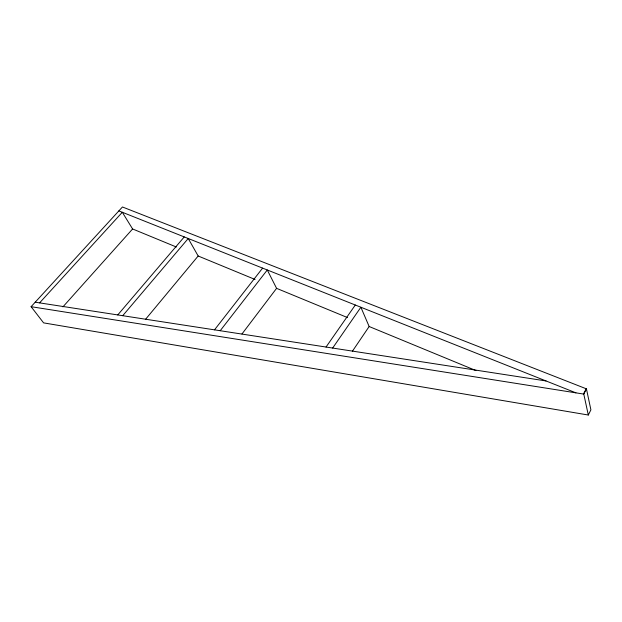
<?xml version="1.0" encoding="UTF-8"?>
<svg xmlns="http://www.w3.org/2000/svg" width="622" height="622" viewBox="0 0 622 622"><rect width="100%" height="100%" fill="white"/><g stroke="black" fill="none" stroke-linecap="round" stroke-linejoin="round"><path stroke-width="0.93" d="M588.311 415.022L590.9 409.844L586.445 388.859L122.456 206.978L31.1 306.685L43.594 322.872L588.311 415.022L583.778 394.091L584.338 392.101L586.445 388.859L583.778 394.091L31.1 306.685M352.48 351.127L369.149 326.511L360.877 307.237L332.646 348.056M326.037 347.037L355.302 305.021M241.958 333.991L276.588 288.344L267.281 269.979L220.204 330.725M214.504 329.847L262.601 268.113M145.525 319.343L198.169 256L188.233 238.506L122.721 315.696M117.752 314.934L184.252 236.92M62.915 306.879L132.603 228.966L176.36 247.004M39.59 302.883L122.309 212.265L132.603 228.966M35.205 302.206L546.03 380.952M118.864 210.889L575.918 392.847M198.169 256L255.067 279.465M276.588 288.344L347.488 317.578M369.149 326.511L475.939 370.557"/></g></svg>
